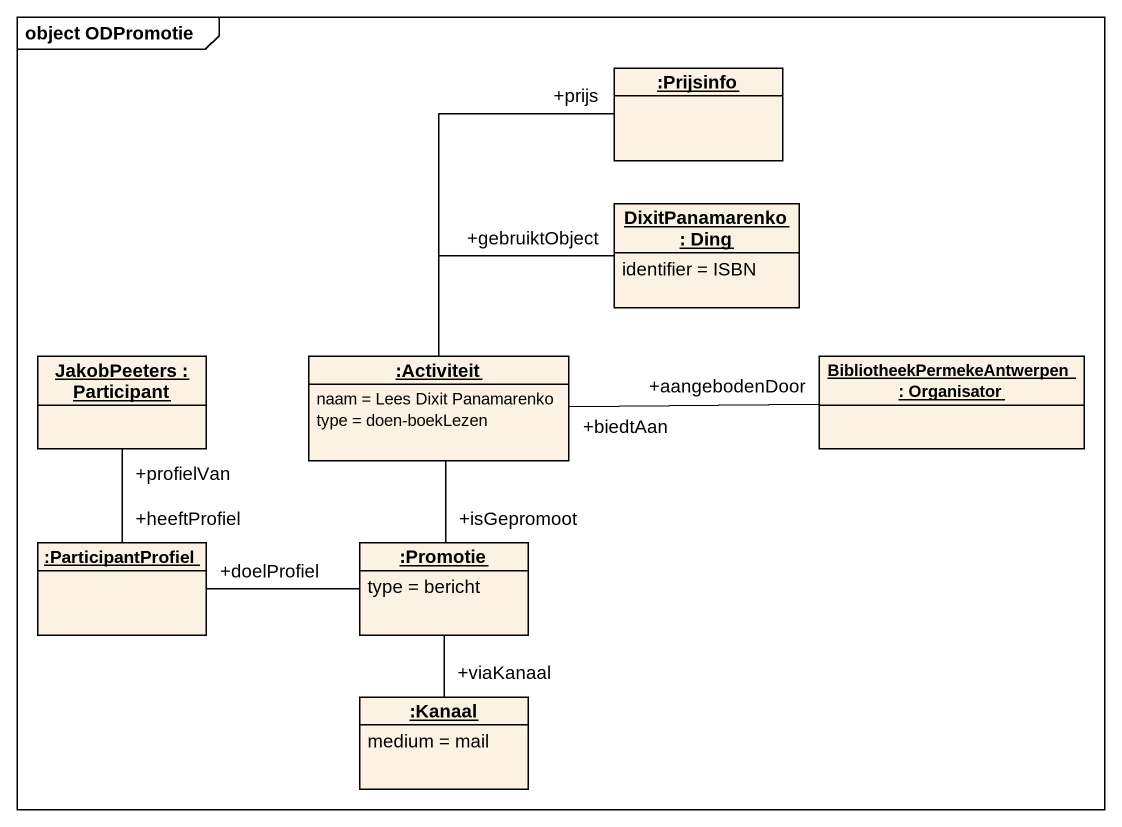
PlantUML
@startuml
mainframe object ODPromotie
hide circle
hide empty members
object ":Prijsinfo" as Prijsinfo
object "DixitPanamarenko : Ding" as DixitPanamarenko {
  identifier = ISBN
}
object "JakobPeeters : Participant" as JakobPeeters
object ":Activiteit" as Activiteit {
  naam = Lees Dixit Panamarenko
  type = doen-boekLezen
}
object "BibliotheekPermekeAntwerpen : Organisator" as BibliotheekPermekeAntwerpen
object ":ParticipantProfiel" as ParticipantProfiel
object ":Promotie" as Promotie {
  type = bericht
}
object ":Kanaal" as Kanaal {
  medium = mail
}
Prijsinfo "+prijs" -- Activiteit
DixitPanamarenko "+gebruiktObject" -left- Activiteit
JakobPeeters "+profielVan" -- "+heeftProfiel" ParticipantProfiel
Activiteit -- "+isGepromoot" Promotie
BibliotheekPermekeAntwerpen "+aangebodenDoor" -left- "+biedtAan" Activiteit
Promotie -left- "+doelProfiel" ParticipantProfiel
Kanaal "+viaKanaal" -up- Promotie
@enduml
